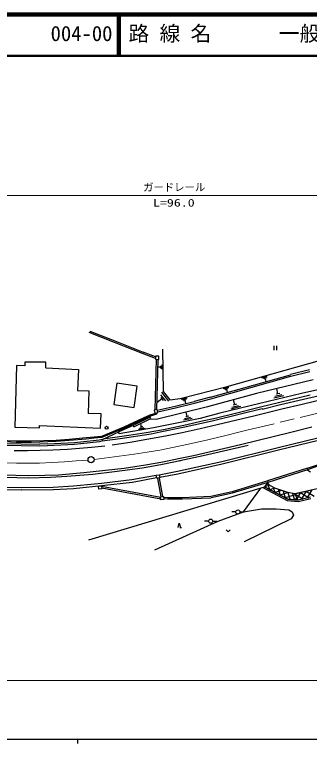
# Model space of a CAD drawing. Units: millimetres, scale not verified. Extents: x 40000 to 680000, y 20000 to 380000.
# Drawn here: x 152808 to 224116, y 204000 to 380000 of the extents above; entities that cross this region are included whole.
import ezdxf
from ezdxf.enums import TextEntityAlignment as Align

# ---------------------------------------------------------------- set-up
doc = ezdxf.new("R2010")
doc.units = ezdxf.units.MM
doc.header["$LTSCALE"] = 1000
doc.linetypes.add('CHAIN', pattern=[18.5, 12, -1.5, 3.5, -1.5])
for name, color, linetype, lineweight in [('M-BGD', 7, 'Continuous', 25), ('M-BMK', 2, 'CHAIN', 13), ('M-BMK-SRVR', 3, 'Continuous', 25), ('M-STR-HTXT', 7, 'Continuous', 13), ('M-TTL', 2, 'Continuous', 140), ('M-TTL-BAND', 7, 'Continuous', 25), ('M-TTL-LINE', 7, 'Continuous', 50), ('M-TTL-TXT', 7, 'Continuous', 13)]:
    doc.layers.add(name, color=color, linetype=linetype, lineweight=lineweight)
doc.styles.add('ＭＳ ゴシック', font='')
doc.styles.get('ＭＳ ゴシック').set_extended_font_data('MS Gothic')

# ---------------------------------------------------------------- blocks, each defined once
blk = doc.blocks.new('BUHIN70')
at = {"color": 7, "linetype": 'Continuous', "lineweight": 25}
blk.add_lwpolyline([(439, 338), (-209, 107), (-15, -553)], dxfattribs=at)
blk = doc.blocks.new('BUHIN168')
at = {"color": 7, "linetype": 'Continuous', "lineweight": 25}
blk.add_circle((0, 0), 498, dxfattribs=at)
blk = doc.blocks.new('BUHIN169')
at = {"color": 7, "linetype": 'Continuous', "lineweight": 25}
blk.add_circle((0, 0), 348, dxfattribs=at)
blk = doc.blocks.new('BUHIN69')
at = {"color": 7, "linetype": 'Continuous', "lineweight": 25}
for p, q in [((620, 116), (-271, 570)), ((-619, -114), (272, -568))]:
    blk.add_line(p, q, dxfattribs=at)
blk = doc.blocks.new('BUHIN185')
at = {"color": 3, "linetype": 'Continuous', "lineweight": 25}
blk.add_circle((0, 0), 746, dxfattribs=at)

msp = doc.modelspace()

# ---------------------------------------------------------------- linework, layer by layer
at = {"layer": 'M-BGD'}
for p, q in [((176936, 300818), (170828, 303192)), ((170973, 303565), (177081, 301191)), ((177083, 301190), (183885, 298498)), ((183738, 298126), (176936, 300818)), ((186907, 296964), (183738, 298126)), ((186920, 297385), (183875, 298502)), ((186925, 297536), (186901, 296763)), ((187728, 297511), (186925, 297536)), ((187704, 296738), (187728, 297511)), ((188619, 299171), (188759, 289001)), ((160356, 296047), (155316, 296032)), ((155316, 296032), (155319, 295169)), ((160360, 294711), (160356, 296047)), ((186823, 284536), (187166, 296755)), ((186901, 296763), (187704, 296738)), ((187225, 284626), (187566, 296742)), ((204238, 290165), (226522, 296485)), ((153295, 295228), (152860, 280344)), ((155319, 295169), (153295, 295228)), ((160360, 294711), (168245, 294320)), ((168245, 294320), (167993, 289234)), ((188120, 294863), (187496, 294854)), ((188117, 295073), (188122, 294653)), ((188314, 294455), (188303, 295279)), ((188501, 295465), (188518, 294271)), ((224114, 294231), (219511, 293047)), ((200172, 287625), (219503, 293044)), ((200280, 287240), (219611, 292659)), ((212591, 292321), (213931, 292701)), ((213787, 292416), (212861, 292153)), ((219611, 292659), (224214, 293844)), ((177552, 290956), (176813, 285869)), ((182454, 290243), (177552, 290956)), ((225001, 291780), (211304, 288531)), ((213150, 292006), (213621, 292140)), ((213385, 292073), (213584, 291373)), ((232496, 290775), (222159, 288486)), ((167993, 289234), (170801, 289118)), ((170801, 289118), (170577, 283680)), ((181715, 285157), (182454, 290243)), ((188315, 288841), (190010, 286630)), ((188759, 289001), (190324, 286962)), ((192854, 287253), (204238, 290165)), ((203256, 289712), (204606, 290057)), ((204453, 289776), (203521, 289538)), ((203806, 289383), (204281, 289505)), ((204044, 289444), (204224, 288739)), ((216494, 288408), (216197, 289673)), ((223716, 287394), (230682, 288978)), ((188440, 287181), (187285, 286295)), ((188142, 287570), (188739, 286793)), ((189374, 286689), (188202, 288216)), ((190324, 286962), (192854, 287253)), ((193120, 287095), (194566, 287464)), ((194403, 287163), (193403, 286908)), ((200176, 287626), (196241, 286570)), ((196344, 286183), (200280, 287240)), ((211304, 288531), (199429, 285288)), ((206060, 285798), (205755, 287008)), ((222159, 288486), (212089, 286122)), ((224283, 288085), (212260, 285215)), ((217890, 287901), (215469, 287332)), ((215750, 287829), (217424, 288221)), ((216920, 288508), (216068, 288308)), ((217110, 285803), (223716, 287394)), ((222366, 285958), (233494, 288558)), ((176813, 285869), (181715, 285157)), ((199429, 285288), (187066, 282204)), ((187328, 284435), (191667, 285461)), ((191665, 285461), (196250, 286572)), ((191759, 285072), (196344, 286183)), ((193709, 286742), (194218, 286872)), ((193963, 286807), (194157, 286051)), ((212089, 286122), (202470, 283749)), ((207408, 285333), (205093, 284750)), ((205355, 285230), (206955, 285634)), ((206467, 285901), (205653, 285695)), ((212260, 285215), (205881, 283577)), ((212710, 284697), (217110, 285803)), ((217468, 284769), (222366, 285958)), ((173729, 283552), (170577, 283680)), ((173590, 280136), (173729, 283552)), ((186856, 283696), (185549, 283278)), ((187148, 283475), (185654, 282997)), ((187265, 284635), (186558, 284477)), ((186558, 284477), (186725, 283732)), ((186725, 283732), (187432, 283890)), ((186858, 283762), (186856, 283696)), ((187161, 283830), (187148, 283475)), ((187432, 283890), (187265, 284635)), ((187420, 284046), (191759, 285072)), ((194563, 282929), (194340, 283998)), ((202470, 283749), (198552, 282709)), ((200586, 281909), (207479, 283566)), ((205881, 283577), (201646, 282582)), ((207479, 283566), (212674, 284860)), ((210995, 283174), (217468, 284769)), ((212674, 284860), (212710, 284697)), ((183893, 282566), (179242, 280397)), ((184016, 282292), (179362, 280122)), ((185575, 282795), (181486, 280806)), ((181661, 280446), (185750, 282436)), ((185549, 283278), (183893, 282566)), ((185654, 282997), (184016, 282292)), ((187066, 282204), (185446, 282288)), ((185750, 282436), (185575, 282795)), ((197688, 282476), (192060, 281330)), ((193553, 280339), (200586, 281909)), ((195725, 282474), (193679, 282048)), ((193926, 282458), (195339, 282753)), ((194923, 283004), (194203, 282854)), ((197890, 281731), (194502, 280925)), ((198552, 282709), (197688, 282476)), ((201646, 282582), (197890, 281731)), ((201833, 280997), (210995, 283174)), ((152860, 280344), (158815, 280170)), ((158815, 280170), (158832, 280737)), ((158832, 280737), (173590, 280136)), ((179242, 280397), (173808, 278152)), ((179362, 280122), (173881, 277858)), ((181486, 280806), (178048, 279228)), ((186406, 280180), (178073, 278768)), ((181661, 280446), (181486, 280806)), ((184356, 280075), (182786, 279809)), ((182986, 280114), (184070, 280298)), ((183760, 280501), (183208, 280408)), ((183484, 280454), (183345, 281275)), ((192060, 281330), (186406, 280180)), ((188029, 279206), (193553, 280339)), ((194502, 280925), (188786, 279746)), ((193331, 279068), (197708, 280075)), ((197708, 280075), (201833, 280997)), ((219319, 279047), (224663, 280420)), ((173808, 278152), (172035, 277981)), ((178080, 279242), (173987, 277348)), ((180445, 278352), (175961, 277709)), ((178073, 278768), (178048, 279228)), ((178338, 277624), (185803, 278781)), ((184621, 279001), (180445, 278352)), ((188786, 279746), (184621, 279001)), ((184794, 277457), (189273, 278264)), ((185803, 278781), (188029, 279206)), ((189273, 278264), (193331, 279068)), ((207753, 276229), (219319, 279047)), ((153237, 276669), (148907, 276879)), ((153243, 276969), (148921, 277178)), ((149976, 276398), (158848, 276244)), ((156867, 276700), (153237, 276669)), ((156864, 277000), (153243, 276969)), ((162894, 277188), (156864, 277000)), ((162910, 276888), (156867, 276700)), ((160717, 276368), (158848, 276244)), ((160717, 276368), (167308, 276675)), ((166010, 277425), (162894, 277188)), ((166033, 277126), (162910, 276888)), ((170104, 277795), (166010, 277425)), ((170131, 277496), (166033, 277126)), ((167308, 276675), (168831, 276799)), ((167331, 276276), (168869, 276401)), ((168831, 276799), (173302, 277319)), ((168869, 276401), (173363, 276923)), ((172035, 277981), (170104, 277795)), ((172064, 277683), (170131, 277496)), ((173881, 277858), (172064, 277683)), ((173302, 277319), (173974, 277448)), ((173363, 276923), (174027, 277051)), ((173974, 277448), (174027, 277051)), ((174025, 277063), (178338, 277624)), ((175961, 277709), (174234, 277463)), ((176422, 276100), (180768, 276755)), ((180768, 276755), (184794, 277457)), ((226170, 277697), (216520, 275345)), ((216639, 274859), (226289, 277212)), ((149969, 275998), (158858, 275843)), ((152743, 274758), (155963, 274699)), ((155963, 274699), (162102, 274877)), ((158858, 275843), (160736, 275968)), ((160736, 275968), (167331, 276276)), ((162102, 274877), (165588, 275034)), ((165588, 275034), (171440, 275521)), ((171440, 275521), (174656, 275865)), ((196088, 273534), (203309, 275224)), ((209285, 275961), (198450, 273441)), ((216520, 275345), (202916, 272015)), ((203035, 271529), (216639, 274859)), ((203309, 275224), (207753, 276229)), ((188646, 272026), (192454, 272800)), ((192454, 272800), (196088, 273534)), ((198450, 273441), (192794, 272215)), ((179341, 270464), (184454, 271244)), ((188587, 271360), (183735, 270508)), ((184454, 271244), (188646, 272026)), ((192858, 272247), (188587, 271360)), ((202916, 272015), (192216, 269624)), ((192325, 269136), (203025, 271527)), ((192794, 272215), (192858, 272247)), ((223661, 270447), (226319, 271359)), ((223752, 270161), (226416, 271075)), ((163397, 268886), (169570, 269395)), ((169570, 269395), (179341, 270464)), ((176977, 269574), (171719, 268943)), ((183735, 270508), (176977, 269574)), ((192216, 269624), (187813, 268769)), ((223643, 270503), (214003, 267429)), ((214124, 267048), (223765, 270122)), ((224342, 269514), (223488, 270034)), ((223765, 270122), (223643, 270503)), ((149883, 268856), (156270, 268723)), ((156084, 268087), (150608, 268189)), ((161511, 268240), (156084, 268087)), ((156270, 268723), (160128, 268786)), ((160128, 268786), (163397, 268886)), ((165428, 268437), (161511, 268240)), ((171719, 268943), (165428, 268437)), ((181201, 267615), (173871, 266751)), ((187038, 268673), (181201, 267615)), ((181290, 267123), (187127, 268181)), ((187079, 268744), (187791, 268882)), ((187217, 268029), (187079, 268744)), ((187929, 268167), (187217, 268029)), ((187350, 267998), (188209, 263559)), ((187791, 268882), (187929, 268167)), ((188700, 263654), (187841, 268093)), ((187908, 268278), (192311, 269133)), ((154452, 265718), (150362, 265798)), ((162167, 265809), (154452, 265718)), ((167023, 266092), (162167, 265809)), ((173871, 266751), (167023, 266092)), ((167071, 265594), (173919, 266253)), ((170798, 253157), (213246, 265928)), ((173122, 266087), (173837, 266184)), ((173220, 265369), (173122, 266087)), ((173837, 266184), (173935, 265466)), ((188143, 263393), (173860, 266019)), ((173929, 266254), (181259, 267119)), ((214021, 267371), (205444, 264784)), ((205531, 264497), (214112, 267085)), ((212837, 265805), (218764, 262679)), ((214044, 267065), (213246, 265928)), ((214044, 267065), (213246, 265928)), ((214569, 266338), (213246, 265928)), ((218852, 262973), (213246, 265928)), ((213246, 265928), (218852, 262973)), ((213973, 266963), (214497, 265269)), ((214124, 267048), (214003, 267429)), ((214316, 266480), (214044, 267065)), ((214316, 266480), (214044, 267065)), ((215756, 265671), (214316, 266480)), ((215756, 265671), (214316, 266480)), ((215349, 265899), (215748, 264609)), ((220575, 264240), (231715, 266922)), ((150352, 265298), (154442, 265218)), ((154457, 265218), (162173, 265309)), ((162196, 265310), (167052, 265593)), ((173935, 265466), (173220, 265369)), ((188191, 262978), (173916, 265602)), ((205444, 264784), (200291, 263643)), ((200356, 263350), (205509, 264491)), ((208159, 259961), (212333, 265653)), ((215775, 265664), (214497, 265269)), ((217363, 265109), (215748, 264609)), ((218872, 264581), (215756, 265671)), ((218872, 264581), (215756, 265671)), ((216553, 265392), (216999, 263949)), ((218974, 264561), (216999, 263949)), ((217727, 264982), (218250, 263290)), ((220681, 264042), (218250, 263290)), ((220575, 264240), (218872, 264581)), ((220575, 264240), (218872, 264581)), ((218899, 264576), (219412, 262920)), ((220015, 264352), (220490, 262818)), ((223456, 264909), (220575, 264240)), ((221378, 262734), (220575, 264240)), ((221378, 262734), (220575, 264240)), ((220575, 264240), (222574, 263017)), ((221950, 264571), (221121, 263216)), ((221950, 264571), (223955, 263344)), ((223325, 264902), (222103, 262905)), ((223325, 264902), (225273, 263709)), ((225260, 265342), (223456, 264909)), ((224700, 265233), (223474, 263230)), ((188126, 263541), (188839, 263624)), ((188209, 262820), (188126, 263541)), ((188923, 262903), (188209, 262820)), ((188839, 263624), (188923, 262903)), ((189838, 263330), (188863, 263415)), ((188899, 263111), (189812, 263031)), ((193378, 263327), (189838, 263330)), ((189838, 263030), (193378, 263027)), ((200291, 263643), (193378, 263327)), ((193392, 263027), (200305, 263343)), ((218764, 262679), (221400, 262430)), ((221378, 262734), (218852, 262973)), ((218852, 262973), (221378, 262734)), ((221160, 263143), (220197, 262845)), ((224343, 263435), (221378, 262734)), ((224343, 263435), (221378, 262734)), ((221400, 262430), (224420, 263145)), ((208159, 259961), (212487, 260625)), ((212487, 260625), (216038, 260672)), ((216038, 260672), (219127, 260440)), ((202013, 257676), (208159, 259961)), ((206306, 259884), (205322, 259884)), ((207305, 259884), (208293, 259884)), ((219127, 260440), (219904, 259906)), ((220268, 259091), (219683, 258266)), ((219904, 259906), (220268, 259091)), ((186769, 250733), (202013, 257676)), ((199752, 257672), (198772, 257672)), ((200751, 257672), (201740, 257672)), ((219683, 258266), (208298, 252707)), ((192748, 256176), (193148, 256176))]:
    msp.add_line(p, q, dxfattribs=at)
msp.add_lwpolyline([(192346, 256176), (192651, 257173), (192956, 256176)], dxfattribs=at)
at = {"layer": 'M-BMK'}
msp.add_line((233542, 285488), (209261, 279704), dxfattribs=at)
for points in [[(172071, 272586), (176923, 273181), (181765, 273836), (184844, 274312), (187915, 274847), (191387, 275521), (194858, 276255), (199538, 277323), (204208, 278449), (206735, 279074), (209261, 279704)], [(172071, 272586), (176923, 273181), (181765, 273836), (184844, 274312), (187915, 274847), (191387, 275521), (194858, 276255), (199538, 277323), (204208, 278449), (206735, 279074), (209261, 279704)], [(124795, 274577), (129729, 273832), (134680, 273134), (138024, 272716), (141386, 272357), (144416, 272093), (147451, 271890), (150350, 271754), (153260, 271678), (156050, 271664), (158840, 271710), (161845, 271828), (164857, 272007), (167718, 272214), (170578, 272439)]]:
    msp.add_lwpolyline(points, dxfattribs=at)
at = {"layer": 'M-STR-HTXT'}
for p, q in [((143359, 336331), (239209, 336331)), ((71207, 219204), (567635, 219204))]:
    msp.add_line(p, q, dxfattribs=at)
at = {"layer": 'M-TTL'}
msp.add_line((680000, 380000), (40000, 380000), dxfattribs=at)
at = {"layer": 'M-TTL-BAND'}
for p, q in [((40000, 205000), (579000, 205000)), ((168000, 205000), (168000, 204000))]:
    msp.add_line(p, q, dxfattribs=at)
at = {"layer": 'M-TTL-LINE'}
for p, q in [((177750, 380000), (177750, 370000)), ((178250, 380000), (178250, 370000)), ((40000, 370000), (680000, 370000))]:
    msp.add_line(p, q, dxfattribs=at)

# ---------------------------------------------------------------- block references
at = {"layer": 'M-BGD', "rotation": 117}
for name, p in [('BUHIN69', (215878, 299483)), ('BUHIN169', (175059, 280243)), ('BUHIN168', (206808, 259884)), ('BUHIN168', (200254, 257672)), ('BUHIN70', (204480, 255359))]:
    msp.add_blockref(name, p, dxfattribs=at)
at = {"layer": 'M-BMK-SRVR', "rotation": 117}
msp.add_blockref('BUHIN185', (171324, 272511), dxfattribs=at)

# ---------------------------------------------------------------- texts
at = {"layer": 'M-STR-HTXT', "style": 'ＭＳ ゴシック'}
msp.add_text('ガードレール', height=1833, dxfattribs=at).set_placement((183909, 336831), align=Align.BOTTOM_LEFT)
at = {"layer": 'M-STR-HTXT', "style": 'ＭＳ ゴシック', "width": 1.35}
msp.add_text('L=96.0', height=1833, dxfattribs=at).set_placement((186274, 333086), align=Align.BOTTOM_LEFT)
at = {"layer": 'M-TTL-TXT', "style": 'ＭＳ ゴシック'}
for s, p in [('004-00', (161521, 372500)), ('路 線 名', (180380, 372500)), ('一般県道木部柳井線', (216734, 372500))]:
    msp.add_text(s, height=3666, dxfattribs=at).set_placement(p, align=Align.BOTTOM_LEFT)

doc.saveas('drawing.dxf')
